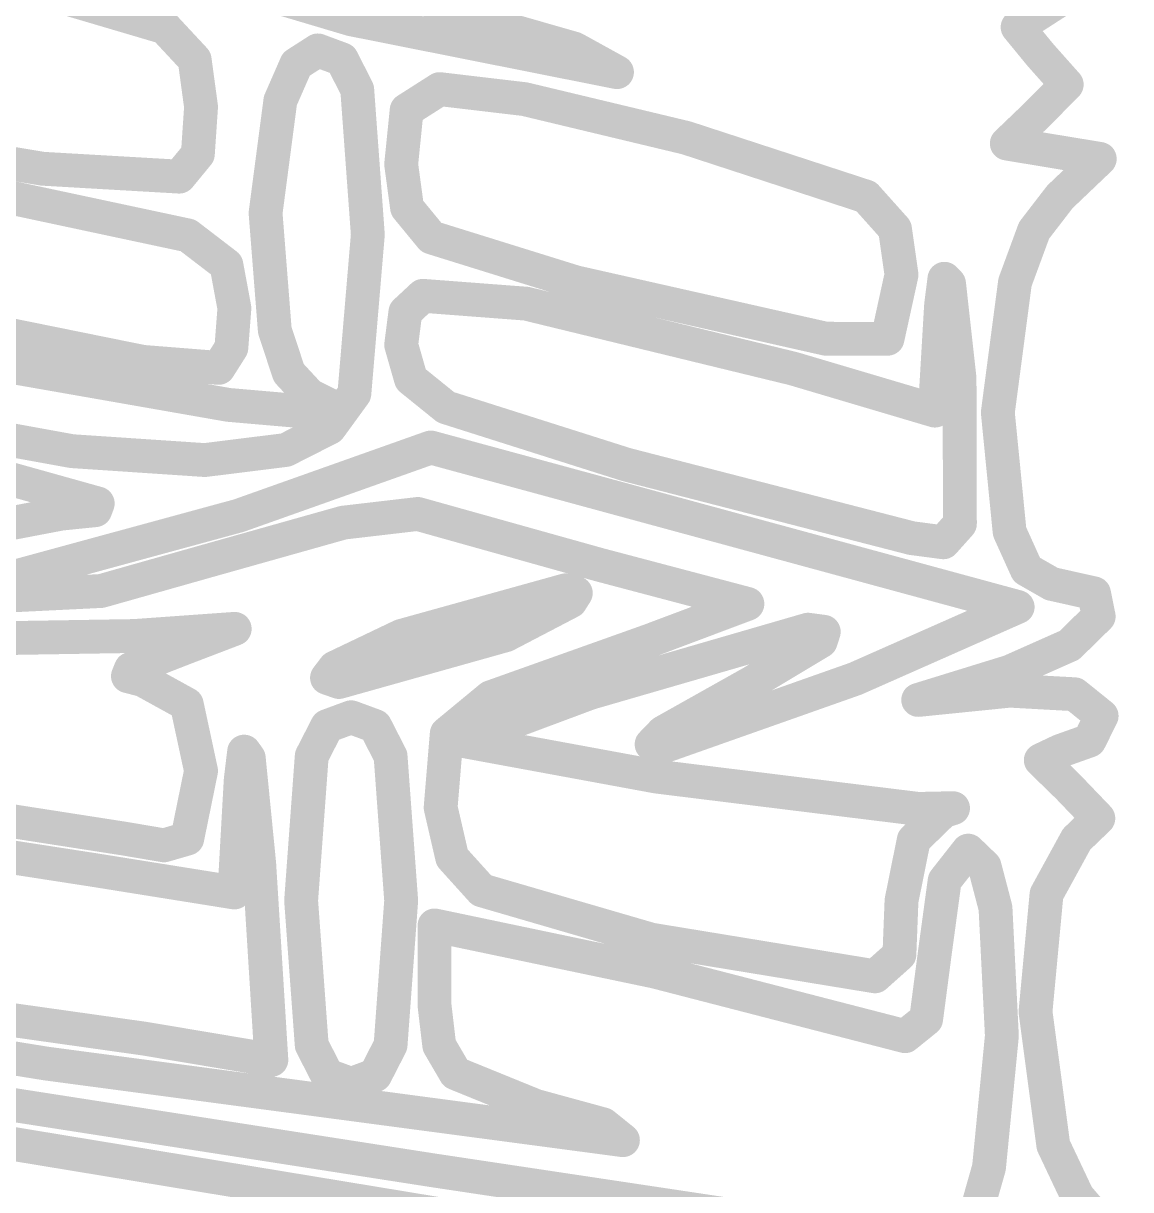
# Model space of a CAD drawing. Header units: inches. Extents: x 1.37 to 4.6, y 1.74 to 5.29.
# Drawn here: x 3.2602 to 3.3246, y 2.9099 to 2.9778 of the extents above; entities that cross this region are included whole.
import ezdxf

# ---------------------------------------------------------------- set-up
doc = ezdxf.new("R2010")
doc.units = ezdxf.units.IN
doc.header["$MEASUREMENT"] = 0
doc.layers.add('BottomOverlay', color=54, linetype='Continuous')

msp = doc.modelspace()

# ---------------------------------------------------------------- linework, layer by layer
at = {"layer": 'BottomOverlay', "const_width": 0.001969}
for points in [[(3.257033, 2.980886), (3.268394, 2.977529)], [(3.270389, 2.980638), (3.279243, 2.978003)], [(3.283636, 2.978758), (3.292231, 2.97629)], [(3.318011, 2.977543), (3.320311, 2.979025)], [(3.279243, 2.978003), (3.294707, 2.974924)], [(3.268394, 2.977529), (3.270139, 2.975653)], [(3.318011, 2.977543), (3.319341, 2.975921)], [(3.276055, 2.97539), (3.277303, 2.976191)], [(3.277303, 2.976191), (3.2787, 2.975674)], [(3.292231, 2.97629), (3.294707, 2.974924)], [(3.270139, 2.975653), (3.270512, 2.972904)], [(3.275126, 2.973267), (3.276055, 2.97539)], [(3.2787, 2.975674), (3.279596, 2.973918)], [(3.319341, 2.975921), (3.320868, 2.974203)], [(3.279596, 2.973918), (3.280213, 2.96547)], [(3.282473, 2.972717), (3.284388, 2.973938)], [(3.284388, 2.973938), (3.28933, 2.973355)], [(3.319019, 2.972339), (3.320868, 2.974203)], [(3.274265, 2.966723), (3.275126, 2.973267)], [(3.28933, 2.973355), (3.298731, 2.971103)], [(3.270326, 2.970157), (3.270512, 2.972904)], [(3.282153, 2.969561), (3.282473, 2.972717)], [(3.317383, 2.970771), (3.319019, 2.972339)], [(3.249571, 2.971263), (3.261295, 2.969304)], [(3.298731, 2.971103), (3.309197, 2.967682)], [(3.317383, 2.970771), (3.319989, 2.970339)], [(3.269247, 2.968844), (3.270326, 2.970157)], [(3.319989, 2.970339), (3.32279, 2.969878)], [(3.320474, 2.967669), (3.32279, 2.969878)], [(3.261295, 2.969304), (3.269247, 2.968844)], [(3.282153, 2.969561), (3.282496, 2.967031)], [(3.254906, 2.96859), (3.269747, 2.965423)], [(3.309197, 2.967682), (3.310876, 2.965804)], [(3.318969, 2.965713), (3.320474, 2.967669)], [(3.274265, 2.966723), (3.274802, 2.959898)], [(3.282496, 2.967031), (3.283914, 2.965307)], [(3.310876, 2.965804), (3.311258, 2.963132)], [(3.269747, 2.965423), (3.271986, 2.963705)], [(3.27943, 2.956213), (3.280213, 2.96547)], [(3.283914, 2.965307), (3.292307, 2.962694)], [(3.317859, 2.962698), (3.318969, 2.965713)], [(3.271986, 2.963705), (3.272452, 2.961188)], [(3.310442, 2.959408), (3.311258, 2.963132)], [(3.292307, 2.962694), (3.306859, 2.959411)], [(3.313557, 2.961344), (3.313753, 2.962902)], [(3.313753, 2.962902), (3.314022, 2.962622)], [(3.314022, 2.962622), (3.314634, 2.957108)], [(3.31686, 2.955117), (3.317859, 2.962698)], [(3.282398, 2.960964), (3.283411, 2.961909)], [(3.283411, 2.961909), (3.289429, 2.961452)], [(3.238478, 2.961454), (3.272104, 2.955562)], [(3.250139, 2.961507), (3.267116, 2.958066)], [(3.272275, 2.958882), (3.272452, 2.961188)], [(3.289429, 2.961452), (3.304952, 2.957674)], [(3.313198, 2.955228), (3.313557, 2.961344)], [(3.282153, 2.959052), (3.282398, 2.960964)], [(3.274802, 2.959898), (3.27562, 2.957424)], [(3.282153, 2.959052), (3.282722, 2.957065)], [(3.306859, 2.959411), (3.310442, 2.959408)], [(3.271535, 2.957715), (3.272275, 2.958882)], [(3.267116, 2.958066), (3.271535, 2.957715)], [(3.304952, 2.957674), (3.313198, 2.955228)], [(3.240183, 2.957019), (3.262995, 2.95287)], [(3.27562, 2.957424), (3.276818, 2.956132)], [(3.282722, 2.957065), (3.28476, 2.955419)], [(3.314634, 2.957108), (3.314655, 2.94864)], [(3.276818, 2.956132), (3.27827, 2.955395)], [(3.27799, 2.954232), (3.27943, 2.956213)], [(3.272104, 2.955562), (3.277984, 2.955052)], [(3.277984, 2.955052), (3.27827, 2.955395)], [(3.28476, 2.955419), (3.29525, 2.952088)], [(3.31686, 2.955117), (3.317546, 2.948181)], [(3.275442, 2.952938), (3.27799, 2.954232)], [(3.262995, 2.95287), (3.270735, 2.952351)], [(3.270735, 2.952351), (3.275442, 2.952938)], [(3.2727, 2.949114), (3.283876, 2.953084)], [(3.283876, 2.953084), (3.300945, 2.948443)], [(3.29525, 2.952088), (3.311849, 2.947808)], [(3.259053, 2.951349), (3.264503, 2.949825)], [(3.264357, 2.949433), (3.264503, 2.949825)], [(3.258141, 2.945146), (3.2727, 2.949114)], [(3.258537, 2.9485), (3.26238, 2.949234)], [(3.26238, 2.949234), (3.264357, 2.949433)], [(3.278789, 2.948709), (3.283124, 2.949215)], [(3.283124, 2.949215), (3.293679, 2.94626)], [(3.271092, 2.946541), (3.278789, 2.948709)], [(3.300945, 2.948443), (3.318014, 2.943802)], [(3.313694, 2.947565), (3.314655, 2.94864)], [(3.317546, 2.948181), (3.318544, 2.945973)], [(3.311849, 2.947808), (3.313694, 2.947565)], [(3.264698, 2.944731), (3.271092, 2.946541)], [(3.293679, 2.94626), (3.302294, 2.943982)], [(3.318544, 2.945973), (3.319989, 2.945146)], [(3.257716, 2.944388), (3.264698, 2.944731)], [(3.282153, 2.942114), (3.291711, 2.944771)], [(3.291711, 2.944771), (3.292313, 2.944614)], [(3.319989, 2.945146), (3.322457, 2.944595)], [(3.288236, 2.94216), (3.292002, 2.944127)], [(3.292002, 2.944127), (3.292313, 2.944614)], [(3.322457, 2.944595), (3.322728, 2.94325)], [(3.296589, 2.941836), (3.302294, 2.943982)], [(3.308568, 2.939622), (3.318014, 2.943802)], [(3.321023, 2.941577), (3.322728, 2.94325)], [(3.257758, 2.941967), (3.266631, 2.942112)], [(3.266631, 2.942112), (3.27247, 2.942529)], [(3.269542, 2.941409), (3.27247, 2.942529)], [(3.278289, 2.940267), (3.282153, 2.942114)], [(3.278535, 2.939434), (3.288236, 2.94216)], [(3.293135, 2.9388), (3.305816, 2.94248)], [(3.305816, 2.94248), (3.306735, 2.942357)], [(3.306558, 2.941805), (3.306735, 2.942357)], [(3.266428, 2.940194), (3.269542, 2.941409)], [(3.287359, 2.938547), (3.296589, 2.941836)], [(3.302526, 2.939387), (3.306558, 2.941805)], [(3.317563, 2.940039), (3.321023, 2.941577)], [(3.266258, 2.939772), (3.266428, 2.940194)], [(3.277839, 2.939679), (3.278289, 2.940267)], [(3.312228, 2.938392), (3.317563, 2.940039)], [(3.266258, 2.939772), (3.267116, 2.939554)], [(3.267116, 2.939554), (3.269679, 2.938141)], [(3.277839, 2.939679), (3.278535, 2.939434)], [(3.297187, 2.935601), (3.308568, 2.939622)], [(3.297392, 2.936504), (3.302526, 2.939387)], [(3.285683, 2.936019), (3.293135, 2.9388)], [(3.312228, 2.938392), (3.317563, 2.938931)], [(3.317563, 2.938931), (3.321332, 2.938722)], [(3.321332, 2.938722), (3.322899, 2.937459)], [(3.269679, 2.938141), (3.270512, 2.934265)], [(3.284805, 2.936437), (3.287359, 2.938547)], [(3.277845, 2.93687), (3.279243, 2.937385)], [(3.279243, 2.937385), (3.280641, 2.93687)], [(3.322187, 2.936027), (3.322899, 2.937459)], [(3.27695, 2.935121), (3.277845, 2.93687)], [(3.280641, 2.93687), (3.281536, 2.935121)], [(3.284449, 2.932129), (3.284805, 2.936437)], [(3.285683, 2.936019), (3.297016, 2.933931)], [(3.29672, 2.935807), (3.297392, 2.936504)], [(3.320474, 2.935416), (3.322187, 2.936027)], [(3.272819, 2.933741), (3.273017, 2.935385)], [(3.273017, 2.935385), (3.273286, 2.935014)], [(3.29672, 2.935807), (3.297187, 2.935601)], [(3.31936, 2.934887), (3.320474, 2.935416)], [(3.273286, 2.935014), (3.273894, 2.928867)], [(3.276333, 2.926713), (3.27695, 2.935121)], [(3.281536, 2.935121), (3.282153, 2.926713)], [(3.31936, 2.934887), (3.320959, 2.933328)], [(3.269708, 2.930321), (3.270512, 2.934265)], [(3.297016, 2.933931), (3.312228, 2.932051)], [(3.272452, 2.927187), (3.272819, 2.933741)], [(3.320959, 2.933328), (3.322708, 2.931503)], [(3.250542, 2.932736), (3.266065, 2.930318)], [(3.284449, 2.932129), (3.285119, 2.929223)], [(3.31197, 2.930241), (3.313683, 2.93191)], [(3.312228, 2.932051), (3.314256, 2.932094)], [(3.313683, 2.93191), (3.314256, 2.932094)], [(3.321444, 2.930286), (3.322708, 2.931503)], [(3.249807, 2.930738), (3.264206, 2.928508)], [(3.266065, 2.930318), (3.268356, 2.929929)], [(3.268356, 2.929929), (3.269708, 2.930321)], [(3.311258, 2.926713), (3.31197, 2.930241)], [(3.319693, 2.927088), (3.321444, 2.930286)], [(3.285119, 2.929223), (3.286842, 2.927315)], [(3.313768, 2.92788), (3.315138, 2.929624)], [(3.315138, 2.929624), (3.316089, 2.928708)], [(3.264206, 2.928508), (3.272452, 2.927187)], [(3.273894, 2.928867), (3.274602, 2.917441)], [(3.316089, 2.928708), (3.316725, 2.926282)], [(3.313198, 2.923689), (3.313768, 2.92788)], [(3.286842, 2.927315), (3.296705, 2.924441)], [(3.319052, 2.920247), (3.319693, 2.927088)], [(3.276333, 2.926713), (3.27695, 2.918306)], [(3.281536, 2.918306), (3.282153, 2.926713)], [(3.311135, 2.92357), (3.311258, 2.926713)], [(3.316725, 2.926282), (3.317096, 2.918843)], [(3.284094, 2.92527), (3.296913, 2.922583)], [(3.284094, 2.920607), (3.284094, 2.92527)], [(3.296705, 2.924441), (3.309718, 2.922307)], [(3.312689, 2.919811), (3.313198, 2.923689)], [(3.309718, 2.922307), (3.311135, 2.92357)], [(3.228796, 2.922511), (3.261515, 2.917231)], [(3.296913, 2.922583), (3.311465, 2.918824)], [(3.249654, 2.921159), (3.267221, 2.918681)], [(3.284094, 2.920607), (3.284367, 2.918289)], [(3.225857, 2.920078), (3.284018, 2.911017)], [(3.311465, 2.918824), (3.312689, 2.919811)], [(3.319052, 2.920247), (3.320088, 2.912478)], [(3.267221, 2.918681), (3.274602, 2.917441)], [(3.27695, 2.918306), (3.277845, 2.916557)], [(3.280641, 2.916557), (3.281536, 2.918306)], [(3.284367, 2.918289), (3.285314, 2.916667)], [(3.316348, 2.911189), (3.317096, 2.918843)], [(3.261515, 2.917231), (3.295052, 2.912773)], [(3.236666, 2.916335), (3.316791, 2.903118)], [(3.277845, 2.916557), (3.279243, 2.916042)], [(3.279243, 2.916042), (3.280641, 2.916557)], [(3.285314, 2.916667), (3.289982, 2.914767)], [(3.289982, 2.914767), (3.293901, 2.913695)], [(3.293901, 2.913695), (3.295052, 2.912773)], [(3.320088, 2.912478), (3.321491, 2.909508)], [(3.284018, 2.911017), (3.30457, 2.907925)], [(3.315584, 2.908494), (3.316348, 2.911189)], [(3.321491, 2.909508), (3.323603, 2.907039)]]:
    msp.add_lwpolyline(points, dxfattribs=at)
at = {"layer": 'BottomOverlay', "const_width": 0.000984}
for points in [[(3.278751, 2.978003, 1), (3.279735, 2.978003, 1)], [(3.278751, 2.978003, 1), (3.279735, 2.978003, 1)], [(3.267902, 2.977529, 1), (3.268886, 2.977529, 1)], [(3.267902, 2.977529, 1), (3.268886, 2.977529, 1)], [(3.317519, 2.977543, 1), (3.318503, 2.977543, 1)], [(3.317519, 2.977543, 1), (3.318503, 2.977543, 1)], [(3.276811, 2.976191, 1), (3.277795, 2.976191, 1)], [(3.276811, 2.976191, 1), (3.277795, 2.976191, 1)], [(3.291739, 2.97629, 1), (3.292723, 2.97629, 1)], [(3.291739, 2.97629, 1), (3.292723, 2.97629, 1)], [(3.269647, 2.975653, 1), (3.270631, 2.975653, 1)], [(3.269647, 2.975653, 1), (3.270631, 2.975653, 1)], [(3.275562, 2.97539, 1), (3.276547, 2.97539, 1)], [(3.275562, 2.97539, 1), (3.276547, 2.97539, 1)], [(3.278208, 2.975674, 1), (3.279193, 2.975674, 1)], [(3.278208, 2.975674, 1), (3.279193, 2.975674, 1)], [(3.318849, 2.975921, 1), (3.319833, 2.975921, 1)], [(3.318849, 2.975921, 1), (3.319833, 2.975921, 1)], [(3.294215, 2.974924, 1), (3.295199, 2.974924, 1)], [(3.294215, 2.974924, 1), (3.295199, 2.974924, 1)], [(3.279104, 2.973918, 1), (3.280088, 2.973918, 1)], [(3.279104, 2.973918, 1), (3.280088, 2.973918, 1)], [(3.283896, 2.973938, 1), (3.28488, 2.973938, 1)], [(3.283896, 2.973938, 1), (3.28488, 2.973938, 1)], [(3.320376, 2.974203, 1), (3.32136, 2.974203, 1)], [(3.320376, 2.974203, 1), (3.32136, 2.974203, 1)], [(3.274633, 2.973267, 1), (3.275618, 2.973267, 1)], [(3.274633, 2.973267, 1), (3.275618, 2.973267, 1)], [(3.288838, 2.973355, 1), (3.289822, 2.973355, 1)], [(3.288838, 2.973355, 1), (3.289822, 2.973355, 1)], [(3.27002, 2.972904, 1), (3.271004, 2.972904, 1)], [(3.27002, 2.972904, 1), (3.271004, 2.972904, 1)], [(3.281981, 2.972717, 1), (3.282965, 2.972717, 1)], [(3.281981, 2.972717, 1), (3.282965, 2.972717, 1)], [(3.318527, 2.972339, 1), (3.319511, 2.972339, 1)], [(3.318527, 2.972339, 1), (3.319511, 2.972339, 1)], [(3.298239, 2.971103, 1), (3.299223, 2.971103, 1)], [(3.298239, 2.971103, 1), (3.299223, 2.971103, 1)], [(3.316891, 2.970771, 1), (3.317875, 2.970771, 1)], [(3.316891, 2.970771, 1), (3.317875, 2.970771, 1)], [(3.269833, 2.970157, 1), (3.270818, 2.970157, 1)], [(3.269833, 2.970157, 1), (3.270818, 2.970157, 1)], [(3.319497, 2.970339, 1), (3.320481, 2.970339, 1)], [(3.319497, 2.970339, 1), (3.320481, 2.970339, 1)], [(3.322298, 2.969878, 1), (3.323282, 2.969878, 1)], [(3.322298, 2.969878, 1), (3.323282, 2.969878, 1)], [(3.260803, 2.969304, 1), (3.261788, 2.969304, 1)], [(3.260803, 2.969304, 1), (3.261788, 2.969304, 1)], [(3.281661, 2.969561, 1), (3.282646, 2.969561, 1)], [(3.281661, 2.969561, 1), (3.282646, 2.969561, 1)], [(3.268755, 2.968844, 1), (3.269739, 2.968844, 1)], [(3.268755, 2.968844, 1), (3.269739, 2.968844, 1)], [(3.308705, 2.967682, 1), (3.309689, 2.967682, 1)], [(3.308705, 2.967682, 1), (3.309689, 2.967682, 1)], [(3.319982, 2.967669, 1), (3.320966, 2.967669, 1)], [(3.319982, 2.967669, 1), (3.320966, 2.967669, 1)], [(3.273773, 2.966723, 1), (3.274757, 2.966723, 1)], [(3.273773, 2.966723, 1), (3.274757, 2.966723, 1)], [(3.282004, 2.967031, 1), (3.282988, 2.967031, 1)], [(3.282004, 2.967031, 1), (3.282988, 2.967031, 1)], [(3.310384, 2.965804, 1), (3.311368, 2.965804, 1)], [(3.310384, 2.965804, 1), (3.311368, 2.965804, 1)], [(3.269255, 2.965423, 1), (3.270239, 2.965423, 1)], [(3.269255, 2.965423, 1), (3.270239, 2.965423, 1)], [(3.279721, 2.96547, 1), (3.280705, 2.96547, 1)], [(3.279721, 2.96547, 1), (3.280705, 2.96547, 1)], [(3.283422, 2.965307, 1), (3.284406, 2.965307, 1)], [(3.283422, 2.965307, 1), (3.284406, 2.965307, 1)], [(3.318477, 2.965713, 1), (3.319461, 2.965713, 1)], [(3.318477, 2.965713, 1), (3.319461, 2.965713, 1)], [(3.271494, 2.963705, 1), (3.272478, 2.963705, 1)], [(3.271494, 2.963705, 1), (3.272478, 2.963705, 1)], [(3.310766, 2.963132, 1), (3.31175, 2.963132, 1)], [(3.310766, 2.963132, 1), (3.31175, 2.963132, 1)], [(3.291815, 2.962694, 1), (3.292799, 2.962694, 1)], [(3.291815, 2.962694, 1), (3.292799, 2.962694, 1)], [(3.313261, 2.962902, 1), (3.314245, 2.962902, 1)], [(3.313261, 2.962902, 1), (3.314245, 2.962902, 1)], [(3.31353, 2.962622, 1), (3.314514, 2.962622, 1)], [(3.31353, 2.962622, 1), (3.314514, 2.962622, 1)], [(3.317367, 2.962698, 1), (3.318351, 2.962698, 1)], [(3.317367, 2.962698, 1), (3.318351, 2.962698, 1)], [(3.282919, 2.961909, 1), (3.283903, 2.961909, 1)], [(3.282919, 2.961909, 1), (3.283903, 2.961909, 1)], [(3.27196, 2.961188, 1), (3.272944, 2.961188, 1)], [(3.27196, 2.961188, 1), (3.272944, 2.961188, 1)], [(3.288937, 2.961452, 1), (3.289922, 2.961452, 1)], [(3.288937, 2.961452, 1), (3.289922, 2.961452, 1)], [(3.313065, 2.961344, 1), (3.314049, 2.961344, 1)], [(3.313065, 2.961344, 1), (3.314049, 2.961344, 1)], [(3.281906, 2.960964, 1), (3.28289, 2.960964, 1)], [(3.281906, 2.960964, 1), (3.28289, 2.960964, 1)], [(3.27431, 2.959898, 1), (3.275294, 2.959898, 1)], [(3.27431, 2.959898, 1), (3.275294, 2.959898, 1)], [(3.281661, 2.959052, 1), (3.282646, 2.959052, 1)], [(3.281661, 2.959052, 1), (3.282646, 2.959052, 1)], [(3.306367, 2.959411, 1), (3.307351, 2.959411, 1)], [(3.306367, 2.959411, 1), (3.307351, 2.959411, 1)], [(3.309949, 2.959408, 1), (3.310934, 2.959408, 1)], [(3.309949, 2.959408, 1), (3.310934, 2.959408, 1)], [(3.271783, 2.958882, 1), (3.272767, 2.958882, 1)], [(3.271783, 2.958882, 1), (3.272767, 2.958882, 1)], [(3.266624, 2.958066, 1), (3.267608, 2.958066, 1)], [(3.266624, 2.958066, 1), (3.267608, 2.958066, 1)], [(3.271043, 2.957715, 1), (3.272027, 2.957715, 1)], [(3.271043, 2.957715, 1), (3.272027, 2.957715, 1)], [(3.30446, 2.957674, 1), (3.305444, 2.957674, 1)], [(3.30446, 2.957674, 1), (3.305444, 2.957674, 1)], [(3.275128, 2.957424, 1), (3.276112, 2.957424, 1)], [(3.275128, 2.957424, 1), (3.276112, 2.957424, 1)], [(3.28223, 2.957065, 1), (3.283214, 2.957065, 1)], [(3.28223, 2.957065, 1), (3.283214, 2.957065, 1)], [(3.314142, 2.957108, 1), (3.315126, 2.957108, 1)], [(3.314142, 2.957108, 1), (3.315126, 2.957108, 1)], [(3.276326, 2.956132, 1), (3.27731, 2.956132, 1)], [(3.276326, 2.956132, 1), (3.27731, 2.956132, 1)], [(3.278938, 2.956213, 1), (3.279922, 2.956213, 1)], [(3.278938, 2.956213, 1), (3.279922, 2.956213, 1)], [(3.271612, 2.955562, 1), (3.272596, 2.955562, 1)], [(3.271612, 2.955562, 1), (3.272596, 2.955562, 1)], [(3.277492, 2.955052, 1), (3.278476, 2.955052, 1)], [(3.277492, 2.955052, 1), (3.278476, 2.955052, 1)], [(3.277778, 2.955395, 1), (3.278762, 2.955395, 1)], [(3.277778, 2.955395, 1), (3.278762, 2.955395, 1)], [(3.284268, 2.955419, 1), (3.285253, 2.955419, 1)], [(3.284268, 2.955419, 1), (3.285253, 2.955419, 1)], [(3.312706, 2.955228, 1), (3.31369, 2.955228, 1)], [(3.312706, 2.955228, 1), (3.31369, 2.955228, 1)], [(3.316368, 2.955117, 1), (3.317352, 2.955117, 1)], [(3.316368, 2.955117, 1), (3.317352, 2.955117, 1)], [(3.277498, 2.954232, 1), (3.278482, 2.954232, 1)], [(3.277498, 2.954232, 1), (3.278482, 2.954232, 1)], [(3.262503, 2.95287, 1), (3.263488, 2.95287, 1)], [(3.262503, 2.95287, 1), (3.263488, 2.95287, 1)], [(3.27495, 2.952938, 1), (3.275934, 2.952938, 1)], [(3.27495, 2.952938, 1), (3.275934, 2.952938, 1)], [(3.283384, 2.953084, 1), (3.284368, 2.953084, 1)], [(3.283384, 2.953084, 1), (3.284368, 2.953084, 1)], [(3.270243, 2.952351, 1), (3.271227, 2.952351, 1)], [(3.270243, 2.952351, 1), (3.271227, 2.952351, 1)], [(3.294758, 2.952088, 1), (3.295742, 2.952088, 1)], [(3.294758, 2.952088, 1), (3.295742, 2.952088, 1)], [(3.264011, 2.949825, 1), (3.264995, 2.949825, 1)], [(3.264011, 2.949825, 1), (3.264995, 2.949825, 1)], [(3.261888, 2.949234, 1), (3.262872, 2.949234, 1)], [(3.261888, 2.949234, 1), (3.262872, 2.949234, 1)], [(3.263865, 2.949433, 1), (3.264849, 2.949433, 1)], [(3.263865, 2.949433, 1), (3.264849, 2.949433, 1)], [(3.272208, 2.949114, 1), (3.273192, 2.949114, 1)], [(3.272208, 2.949114, 1), (3.273192, 2.949114, 1)], [(3.282631, 2.949215, 1), (3.283616, 2.949215, 1)], [(3.282631, 2.949215, 1), (3.283616, 2.949215, 1)], [(3.278297, 2.948709, 1), (3.279281, 2.948709, 1)], [(3.278297, 2.948709, 1), (3.279281, 2.948709, 1)], [(3.300453, 2.948443, 1), (3.301437, 2.948443, 1)], [(3.300453, 2.948443, 1), (3.301437, 2.948443, 1)], [(3.314163, 2.94864, 1), (3.315147, 2.94864, 1)], [(3.314163, 2.94864, 1), (3.315147, 2.94864, 1)], [(3.317054, 2.948181, 1), (3.318038, 2.948181, 1)], [(3.317054, 2.948181, 1), (3.318038, 2.948181, 1)], [(3.311357, 2.947808, 1), (3.312342, 2.947808, 1)], [(3.311357, 2.947808, 1), (3.312342, 2.947808, 1)], [(3.313202, 2.947565, 1), (3.314186, 2.947565, 1)], [(3.313202, 2.947565, 1), (3.314186, 2.947565, 1)], [(3.2706, 2.946541, 1), (3.271584, 2.946541, 1)], [(3.2706, 2.946541, 1), (3.271584, 2.946541, 1)], [(3.293187, 2.94626, 1), (3.294171, 2.94626, 1)], [(3.293187, 2.94626, 1), (3.294171, 2.94626, 1)], [(3.318052, 2.945973, 1), (3.319036, 2.945973, 1)], [(3.318052, 2.945973, 1), (3.319036, 2.945973, 1)], [(3.264205, 2.944731, 1), (3.26519, 2.944731, 1)], [(3.264205, 2.944731, 1), (3.26519, 2.944731, 1)], [(3.291218, 2.944771, 1), (3.292203, 2.944771, 1)], [(3.291218, 2.944771, 1), (3.292203, 2.944771, 1)], [(3.319497, 2.945146, 1), (3.320481, 2.945146, 1)], [(3.319497, 2.945146, 1), (3.320481, 2.945146, 1)], [(3.291509, 2.944127, 1), (3.292494, 2.944127, 1)], [(3.291509, 2.944127, 1), (3.292494, 2.944127, 1)], [(3.291821, 2.944614, 1), (3.292805, 2.944614, 1)], [(3.291821, 2.944614, 1), (3.292805, 2.944614, 1)], [(3.321964, 2.944595, 1), (3.322949, 2.944595, 1)], [(3.321964, 2.944595, 1), (3.322949, 2.944595, 1)], [(3.301801, 2.943982, 1), (3.302786, 2.943982, 1)], [(3.301801, 2.943982, 1), (3.302786, 2.943982, 1)], [(3.317522, 2.943802, 1), (3.318506, 2.943802, 1)], [(3.317522, 2.943802, 1), (3.318506, 2.943802, 1)], [(3.322236, 2.94325, 1), (3.32322, 2.94325, 1)], [(3.322236, 2.94325, 1), (3.32322, 2.94325, 1)], [(3.266139, 2.942112, 1), (3.267123, 2.942112, 1)], [(3.266139, 2.942112, 1), (3.267123, 2.942112, 1)], [(3.271978, 2.942529, 1), (3.272962, 2.942529, 1)], [(3.271978, 2.942529, 1), (3.272962, 2.942529, 1)], [(3.281661, 2.942114, 1), (3.282646, 2.942114, 1)], [(3.281661, 2.942114, 1), (3.282646, 2.942114, 1)], [(3.287744, 2.94216, 1), (3.288728, 2.94216, 1)], [(3.287744, 2.94216, 1), (3.288728, 2.94216, 1)], [(3.305324, 2.94248, 1), (3.306309, 2.94248, 1)], [(3.305324, 2.94248, 1), (3.306309, 2.94248, 1)], [(3.306243, 2.942357, 1), (3.307227, 2.942357, 1)], [(3.306243, 2.942357, 1), (3.307227, 2.942357, 1)], [(3.269049, 2.941409, 1), (3.270034, 2.941409, 1)], [(3.269049, 2.941409, 1), (3.270034, 2.941409, 1)], [(3.296097, 2.941836, 1), (3.297081, 2.941836, 1)], [(3.296097, 2.941836, 1), (3.297081, 2.941836, 1)], [(3.306066, 2.941805, 1), (3.30705, 2.941805, 1)], [(3.306066, 2.941805, 1), (3.30705, 2.941805, 1)], [(3.320531, 2.941577, 1), (3.321515, 2.941577, 1)], [(3.320531, 2.941577, 1), (3.321515, 2.941577, 1)], [(3.265936, 2.940194, 1), (3.266921, 2.940194, 1)], [(3.265936, 2.940194, 1), (3.266921, 2.940194, 1)], [(3.277797, 2.940267, 1), (3.278782, 2.940267, 1)], [(3.277797, 2.940267, 1), (3.278782, 2.940267, 1)], [(3.317071, 2.940039, 1), (3.318056, 2.940039, 1)], [(3.317071, 2.940039, 1), (3.318056, 2.940039, 1)], [(3.265766, 2.939772, 1), (3.26675, 2.939772, 1)], [(3.265766, 2.939772, 1), (3.26675, 2.939772, 1)], [(3.266624, 2.939554, 1), (3.267608, 2.939554, 1)], [(3.266624, 2.939554, 1), (3.267608, 2.939554, 1)], [(3.277347, 2.939679, 1), (3.278331, 2.939679, 1)], [(3.277347, 2.939679, 1), (3.278331, 2.939679, 1)], [(3.278043, 2.939434, 1), (3.279027, 2.939434, 1)], [(3.278043, 2.939434, 1), (3.279027, 2.939434, 1)], [(3.302034, 2.939387, 1), (3.303018, 2.939387, 1)], [(3.302034, 2.939387, 1), (3.303018, 2.939387, 1)], [(3.308076, 2.939622, 1), (3.309061, 2.939622, 1)], [(3.308076, 2.939622, 1), (3.309061, 2.939622, 1)], [(3.292643, 2.9388, 1), (3.293627, 2.9388, 1)], [(3.292643, 2.9388, 1), (3.293627, 2.9388, 1)], [(3.317071, 2.938931, 1), (3.318056, 2.938931, 1)], [(3.317071, 2.938931, 1), (3.318056, 2.938931, 1)], [(3.32084, 2.938722, 1), (3.321824, 2.938722, 1)], [(3.32084, 2.938722, 1), (3.321824, 2.938722, 1)], [(3.269187, 2.938141, 1), (3.270171, 2.938141, 1)], [(3.269187, 2.938141, 1), (3.270171, 2.938141, 1)], [(3.286867, 2.938547, 1), (3.287851, 2.938547, 1)], [(3.286867, 2.938547, 1), (3.287851, 2.938547, 1)], [(3.311736, 2.938392, 1), (3.31272, 2.938392, 1)], [(3.311736, 2.938392, 1), (3.31272, 2.938392, 1)], [(3.278751, 2.937385, 1), (3.279735, 2.937385, 1)], [(3.278751, 2.937385, 1), (3.279735, 2.937385, 1)], [(3.322407, 2.937459, 1), (3.323391, 2.937459, 1)], [(3.322407, 2.937459, 1), (3.323391, 2.937459, 1)], [(3.277353, 2.93687, 1), (3.278337, 2.93687, 1)], [(3.277353, 2.93687, 1), (3.278337, 2.93687, 1)], [(3.280149, 2.93687, 1), (3.281133, 2.93687, 1)], [(3.280149, 2.93687, 1), (3.281133, 2.93687, 1)], [(3.284312, 2.936437, 1), (3.285297, 2.936437, 1)], [(3.284312, 2.936437, 1), (3.285297, 2.936437, 1)], [(3.285191, 2.936019, 1), (3.286175, 2.936019, 1)], [(3.285191, 2.936019, 1), (3.286175, 2.936019, 1)], [(3.2969, 2.936504, 1), (3.297884, 2.936504, 1)], [(3.2969, 2.936504, 1), (3.297884, 2.936504, 1)], [(3.321695, 2.936027, 1), (3.322679, 2.936027, 1)], [(3.321695, 2.936027, 1), (3.322679, 2.936027, 1)], [(3.272525, 2.935385, 1), (3.273509, 2.935385, 1)], [(3.272525, 2.935385, 1), (3.273509, 2.935385, 1)], [(3.296228, 2.935807, 1), (3.297212, 2.935807, 1)], [(3.296228, 2.935807, 1), (3.297212, 2.935807, 1)], [(3.296695, 2.935601, 1), (3.297679, 2.935601, 1)], [(3.296695, 2.935601, 1), (3.297679, 2.935601, 1)], [(3.319982, 2.935416, 1), (3.320966, 2.935416, 1)], [(3.319982, 2.935416, 1), (3.320966, 2.935416, 1)], [(3.272794, 2.935014, 1), (3.273778, 2.935014, 1)], [(3.272794, 2.935014, 1), (3.273778, 2.935014, 1)], [(3.276457, 2.935121, 1), (3.277442, 2.935121, 1)], [(3.276457, 2.935121, 1), (3.277442, 2.935121, 1)], [(3.281044, 2.935121, 1), (3.282029, 2.935121, 1)], [(3.281044, 2.935121, 1), (3.282029, 2.935121, 1)], [(3.318868, 2.934887, 1), (3.319852, 2.934887, 1)], [(3.318868, 2.934887, 1), (3.319852, 2.934887, 1)], [(3.27002, 2.934265, 1), (3.271004, 2.934265, 1)], [(3.27002, 2.934265, 1), (3.271004, 2.934265, 1)], [(3.296524, 2.933931, 1), (3.297508, 2.933931, 1)], [(3.296524, 2.933931, 1), (3.297508, 2.933931, 1)], [(3.272327, 2.933741, 1), (3.273311, 2.933741, 1)], [(3.272327, 2.933741, 1), (3.273311, 2.933741, 1)], [(3.320467, 2.933328, 1), (3.321451, 2.933328, 1)], [(3.320467, 2.933328, 1), (3.321451, 2.933328, 1)], [(3.283957, 2.932129, 1), (3.284941, 2.932129, 1)], [(3.283957, 2.932129, 1), (3.284941, 2.932129, 1)], [(3.311736, 2.932051, 1), (3.31272, 2.932051, 1)], [(3.311736, 2.932051, 1), (3.31272, 2.932051, 1)], [(3.313191, 2.93191, 1), (3.314175, 2.93191, 1)], [(3.313191, 2.93191, 1), (3.314175, 2.93191, 1)], [(3.313764, 2.932094, 1), (3.314748, 2.932094, 1)], [(3.313764, 2.932094, 1), (3.314748, 2.932094, 1)], [(3.322216, 2.931503, 1), (3.3232, 2.931503, 1)], [(3.322216, 2.931503, 1), (3.3232, 2.931503, 1)], [(3.265573, 2.930318, 1), (3.266557, 2.930318, 1)], [(3.265573, 2.930318, 1), (3.266557, 2.930318, 1)], [(3.267864, 2.929929, 1), (3.268849, 2.929929, 1)], [(3.267864, 2.929929, 1), (3.268849, 2.929929, 1)], [(3.269216, 2.930321, 1), (3.2702, 2.930321, 1)], [(3.269216, 2.930321, 1), (3.2702, 2.930321, 1)], [(3.311478, 2.930241, 1), (3.312463, 2.930241, 1)], [(3.311478, 2.930241, 1), (3.312463, 2.930241, 1)], [(3.320952, 2.930286, 1), (3.321936, 2.930286, 1)], [(3.320952, 2.930286, 1), (3.321936, 2.930286, 1)], [(3.284627, 2.929223, 1), (3.285611, 2.929223, 1)], [(3.284627, 2.929223, 1), (3.285611, 2.929223, 1)], [(3.314646, 2.929624, 1), (3.31563, 2.929624, 1)], [(3.314646, 2.929624, 1), (3.31563, 2.929624, 1)], [(3.263714, 2.928508, 1), (3.264698, 2.928508, 1)], [(3.263714, 2.928508, 1), (3.264698, 2.928508, 1)], [(3.273402, 2.928867, 1), (3.274386, 2.928867, 1)], [(3.273402, 2.928867, 1), (3.274386, 2.928867, 1)], [(3.315597, 2.928708, 1), (3.316582, 2.928708, 1)], [(3.315597, 2.928708, 1), (3.316582, 2.928708, 1)], [(3.313276, 2.92788, 1), (3.31426, 2.92788, 1)], [(3.313276, 2.92788, 1), (3.31426, 2.92788, 1)], [(3.27196, 2.927187, 1), (3.272944, 2.927187, 1)], [(3.27196, 2.927187, 1), (3.272944, 2.927187, 1)], [(3.28635, 2.927315, 1), (3.287335, 2.927315, 1)], [(3.28635, 2.927315, 1), (3.287335, 2.927315, 1)], [(3.319201, 2.927088, 1), (3.320185, 2.927088, 1)], [(3.319201, 2.927088, 1), (3.320185, 2.927088, 1)], [(3.275841, 2.926713, 1), (3.276825, 2.926713, 1)], [(3.275841, 2.926713, 1), (3.276825, 2.926713, 1)], [(3.281661, 2.926713, 1), (3.282646, 2.926713, 1)], [(3.281661, 2.926713, 1), (3.282646, 2.926713, 1)], [(3.310766, 2.926713, 1), (3.31175, 2.926713, 1)], [(3.310766, 2.926713, 1), (3.31175, 2.926713, 1)], [(3.316233, 2.926282, 1), (3.317217, 2.926282, 1)], [(3.316233, 2.926282, 1), (3.317217, 2.926282, 1)], [(3.283602, 2.92527, 1), (3.284586, 2.92527, 1)], [(3.283602, 2.92527, 1), (3.284586, 2.92527, 1)], [(3.296213, 2.924441, 1), (3.297198, 2.924441, 1)], [(3.296213, 2.924441, 1), (3.297198, 2.924441, 1)], [(3.312706, 2.923689, 1), (3.31369, 2.923689, 1)], [(3.312706, 2.923689, 1), (3.31369, 2.923689, 1)], [(3.310643, 2.92357, 1), (3.311627, 2.92357, 1)], [(3.310643, 2.92357, 1), (3.311627, 2.92357, 1)], [(3.296421, 2.922583, 1), (3.297405, 2.922583, 1)], [(3.296421, 2.922583, 1), (3.297405, 2.922583, 1)], [(3.309226, 2.922307, 1), (3.31021, 2.922307, 1)], [(3.309226, 2.922307, 1), (3.31021, 2.922307, 1)], [(3.283602, 2.920607, 1), (3.284586, 2.920607, 1)], [(3.283602, 2.920607, 1), (3.284586, 2.920607, 1)], [(3.312197, 2.919811, 1), (3.313181, 2.919811, 1)], [(3.312197, 2.919811, 1), (3.313181, 2.919811, 1)], [(3.31856, 2.920247, 1), (3.319544, 2.920247, 1)], [(3.31856, 2.920247, 1), (3.319544, 2.920247, 1)], [(3.266729, 2.918681, 1), (3.267713, 2.918681, 1)], [(3.266729, 2.918681, 1), (3.267713, 2.918681, 1)], [(3.276457, 2.918306, 1), (3.277442, 2.918306, 1)], [(3.276457, 2.918306, 1), (3.277442, 2.918306, 1)], [(3.281044, 2.918306, 1), (3.282029, 2.918306, 1)], [(3.281044, 2.918306, 1), (3.282029, 2.918306, 1)], [(3.283875, 2.918289, 1), (3.284859, 2.918289, 1)], [(3.283875, 2.918289, 1), (3.284859, 2.918289, 1)], [(3.310973, 2.918824, 1), (3.311957, 2.918824, 1)], [(3.310973, 2.918824, 1), (3.311957, 2.918824, 1)], [(3.316604, 2.918843, 1), (3.317588, 2.918843, 1)], [(3.316604, 2.918843, 1), (3.317588, 2.918843, 1)], [(3.261023, 2.917231, 1), (3.262007, 2.917231, 1)], [(3.261023, 2.917231, 1), (3.262007, 2.917231, 1)], [(3.27411, 2.917441, 1), (3.275094, 2.917441, 1)], [(3.27411, 2.917441, 1), (3.275094, 2.917441, 1)], [(3.277353, 2.916557, 1), (3.278337, 2.916557, 1)], [(3.277353, 2.916557, 1), (3.278337, 2.916557, 1)], [(3.280149, 2.916557, 1), (3.281133, 2.916557, 1)], [(3.280149, 2.916557, 1), (3.281133, 2.916557, 1)], [(3.284822, 2.916667, 1), (3.285806, 2.916667, 1)], [(3.284822, 2.916667, 1), (3.285806, 2.916667, 1)], [(3.278751, 2.916042, 1), (3.279735, 2.916042, 1)], [(3.278751, 2.916042, 1), (3.279735, 2.916042, 1)], [(3.28949, 2.914767, 1), (3.290475, 2.914767, 1)], [(3.28949, 2.914767, 1), (3.290475, 2.914767, 1)], [(3.293408, 2.913695, 1), (3.294393, 2.913695, 1)], [(3.293408, 2.913695, 1), (3.294393, 2.913695, 1)], [(3.29456, 2.912773, 1), (3.295545, 2.912773, 1)], [(3.29456, 2.912773, 1), (3.295545, 2.912773, 1)], [(3.319596, 2.912478, 1), (3.32058, 2.912478, 1)], [(3.319596, 2.912478, 1), (3.32058, 2.912478, 1)], [(3.283526, 2.911017, 1), (3.28451, 2.911017, 1)], [(3.283526, 2.911017, 1), (3.28451, 2.911017, 1)], [(3.315856, 2.911189, 1), (3.31684, 2.911189, 1)], [(3.315856, 2.911189, 1), (3.31684, 2.911189, 1)], [(3.320999, 2.909508, 1), (3.321983, 2.909508, 1)], [(3.320999, 2.909508, 1), (3.321983, 2.909508, 1)]]:
    msp.add_lwpolyline(points, format="xyb", close=True, dxfattribs=at)

doc.saveas('drawing.dxf')
